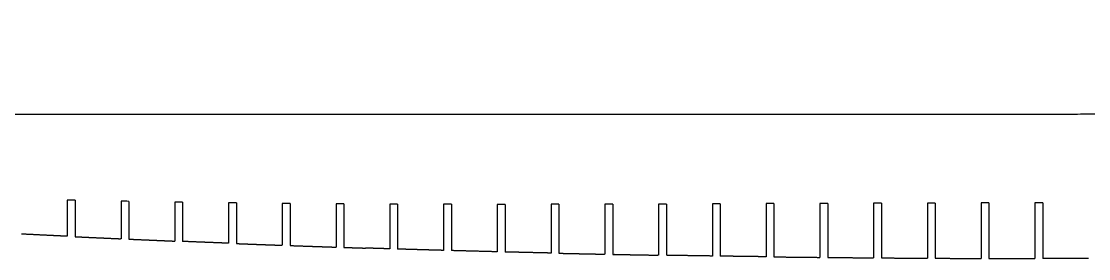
# Model space of a CAD drawing. Header units: metres. Extents: x 0 to 2032, y 0 to 115.
# Drawn here: x 511 to 1027, y 0 to 115 of the extents above; entities that cross this region are included whole.
import ezdxf

# ---------------------------------------------------------------- set-up
doc = ezdxf.new("R2010")
doc.units = ezdxf.units.M

msp = doc.modelspace()

# ---------------------------------------------------------------- linework, layer by layer
for p, q in [((533.1, 28.37), (533.1, 10.83)), ((536.9, 28.28), (536.9, 10.65)), ((559.1, 27.82), (559.1, 9.63)), ((562.9, 27.75), (562.9, 9.46)), ((585.1, 27.37), (585.1, 8.51)), ((588.9, 27.31), (588.9, 8.35)), ((611.1, 27.01), (611.1, 7.46)), ((614.9, 26.97), (614.9, 7.32)), ((637.1, 26.74), (637.1, 6.49)), ((640.9, 26.7), (640.9, 6.35)), ((663.1, 26.54), (663.1, 5.59)), ((666.9, 26.51), (666.9, 5.46)), ((689.1, 26.4), (689.1, 4.76)), ((692.9, 26.39), (692.9, 4.65)), ((715.1, 26.33), (715.1, 4.01)), ((718.9, 26.32), (718.9, 3.91)), ((741.1, 26.3), (741.1, 3.33)), ((744.9, 26.3), (744.9, 3.24)), ((767.1, 26.32), (767.1, 2.72)), ((770.9, 26.32), (770.9, 2.64)), ((793.1, 26.36), (793.1, 2.18)), ((796.9, 26.37), (796.9, 2.1)), ((819.1, 26.44), (819.1, 1.7)), ((822.9, 26.45), (822.9, 1.63)), ((845.1, 26.53), (845.1, 1.28)), ((848.9, 26.55), (848.9, 1.23)), ((871.1, 26.64), (871.1, 0.93)), ((874.9, 26.65), (874.9, 0.89)), ((897.1, 26.74), (897.1, 0.64)), ((900.9, 26.75), (900.9, 0.6)), ((923.1, 26.83), (923.1, 0.41)), ((926.9, 26.85), (926.9, 0.38)), ((949.1, 26.92), (949.1, 0.23)), ((952.9, 26.93), (952.9, 0.21)), ((975.1, 26.97), (975.1, 0.1)), ((978.9, 26.98), (978.9, 0.09)), ((1001.1, 27), (1001.1, 0.03)), ((1004.9, 27), (1004.9, 0.02))]:
    msp.add_line(p, q)
for points, degree, knots in [([(2032, 109.87), (2032, 109.87), (2032, 109.87), (2032, 109.87), (2032, 109.87), (2032, 109.87), (2032, 109.87), (2032, 109.87), (2032, 109.87), (2032, 109.87), (2032, 109.87), (2032, 109.87), (2032, 109.87), (2032, 109.87), (2032, 109.87), (2032, 109.87), (2032, 109.87), (2032, 109.87), (2032, 109.87), (2032, 109.87), (2032, 109.87), (2032, 109.87), (2032, 109.87), (2032, 109.87), (2032, 109.87), (2032, 109.87), (2032, 109.87), (2032, 109.87), (2032, 109.87), (2032, 109.87), (2032, 109.87), (2032, 109.87), (2032, 109.87), (2032, 109.87), (2032, 109.87), (2032, 109.87), (2032, 109.87), (2032, 109.87), (2032, 109.87), (2032, 109.87), (2032, 109.87), (2032, 109.87), (2032, 109.87), (2032, 109.87), (2032, 109.88), (2032, 109.91), (2032, 109.95), (2032, 110.02), (2032, 110.11), (2031.99, 110.2), (2031.99, 110.26), (2031.97, 110.57), (2031.95, 110.86), (2031.91, 111.15), (2031.86, 111.43), (2031.79, 111.71), (2031.71, 111.99), (2031.61, 112.26), (2031.29, 112.93), (2031.04, 113.32), (2030.73, 113.66), (2030.37, 113.96), (2029.98, 114.19), (2029.55, 114.38), (2029.11, 114.52), (2028.29, 114.72), (2027.9, 114.79), (2027.5, 114.84), (2027.11, 114.87), (2026.71, 114.88), (2026.31, 114.89), (2025.91, 114.88), (2024.98, 114.85), (2024.45, 114.81), (2023.91, 114.76), (2023.38, 114.7), (2022.85, 114.64), (2022.32, 114.56), (2021.79, 114.48), (2020.59, 114.29), (2019.92, 114.17), (2019.25, 114.05), (2018.58, 113.92), (2017.91, 113.79), (2017.25, 113.65), (2016.58, 113.51), (2015.1, 113.2), (2014.29, 113.02), (2013.48, 112.84), (2012.67, 112.66), (2011.86, 112.48), (2011.05, 112.3), (2010.24, 112.12), (2008.88, 111.81), (2008.33, 111.69), (2007.77, 111.56), (2007.21, 111.44), (2006.63, 111.31), (2006.05, 111.18), (2005.46, 111.05), (2004.23, 110.78), (2003.61, 110.64), (2002.98, 110.51), (2002.36, 110.37), (2001.73, 110.24), (2001.1, 110.1), (2000.48, 109.97), (1996.77, 109.2), (1993.67, 108.58), (1990.58, 107.98), (1987.48, 107.4), (1984.38, 106.84), (1981.27, 106.3), (1978.16, 105.78), (1970.71, 104.56), (1966.37, 103.87), (1962.02, 103.22), (1957.67, 102.58), (1953.31, 101.97), (1948.95, 101.38), (1944.59, 100.8), (1936.94, 99.82), (1933.64, 99.41), (1930.34, 99), (1927.04, 98.61), (1923.74, 98.22), (1920.44, 97.84), (1917.14, 97.47), (1911.04, 96.79), (1908.24, 96.49), (1905.45, 96.19), (1902.65, 95.9), (1899.85, 95.61), (1897.06, 95.32), (1894.26, 95.04), (1880.44, 93.67), (1869.41, 92.63), (1858.38, 91.66), (1847.34, 90.73), (1836.3, 89.84), (1825.26, 89), (1814.21, 88.19), (1795.65, 86.89), (1788.13, 86.38), (1780.61, 85.89), (1773.09, 85.41), (1765.57, 84.95), (1758.05, 84.5), (1750.53, 84.06), (1736.54, 83.27), (1730.06, 82.92), (1723.59, 82.57), (1717.12, 82.24), (1710.65, 81.91), (1704.18, 81.59), (1697.7, 81.28), (1688.82, 80.87), (1686.42, 80.75), (1684.01, 80.64), (1681.6, 80.53), (1679.2, 80.43), (1676.79, 80.32), (1674.38, 80.21), (1651.35, 79.21), (1630.73, 78.4), (1610.1, 77.65), (1589.47, 76.96), (1568.83, 76.32), (1548.2, 75.72), (1527.56, 75.17), (1495.72, 74.39), (1484.51, 74.13), (1473.3, 73.87), (1462.09, 73.63), (1450.88, 73.4), (1439.67, 73.18), (1428.46, 72.97), (1413.04, 72.7), (1408.83, 72.62), (1404.62, 72.55), (1400.4, 72.48), (1396.18, 72.41), (1391.95, 72.34), (1387.73, 72.28), (1379.69, 72.15), (1375.88, 72.09), (1372.08, 72.04), (1368.27, 71.98), (1364.46, 71.93), (1360.65, 71.87), (1356.84, 71.82), (1325.7, 71.4), (1298.36, 71.09), (1271.02, 70.83), (1243.69, 70.61), (1216.35, 70.44), (1189.01, 70.3), (1161.67, 70.18), (1120.79, 70.05), (1107.24, 70.01), (1093.69, 69.98), (1080.14, 69.95), (1066.6, 69.93), (1053.05, 69.91), (1039.5, 69.89), (1022.99, 69.87), (1020.03, 69.86), (1017.07, 69.86), (1014.1, 69.86), (1011.14, 69.85), (1008.18, 69.85), (1005.21, 69.85), (978.54, 69.82), (954.83, 69.8), (931.13, 69.78), (907.42, 69.77), (883.71, 69.76), (860, 69.75), (836.3, 69.75), (801.16, 69.75), (789.73, 69.74), (778.3, 69.74), (766.87, 69.74), (755.44, 69.74), (744.01, 69.75), (732.58, 69.75), (717.34, 69.75), (713.53, 69.75), (709.72, 69.75), (705.91, 69.75), (702.1, 69.75), (698.29, 69.75), (694.48, 69.75), (686.44, 69.75), (682.2, 69.75), (677.97, 69.75), (673.74, 69.75), (669.51, 69.75), (665.27, 69.75), (661.04, 69.75), (627.14, 69.76), (597.48, 69.76), (567.81, 69.77), (538.14, 69.78), (508.47, 69.8), (478.81, 69.83), (449.14, 69.88), (414.69, 69.95), (409.9, 69.96), (405.11, 69.98), (400.32, 69.99), (395.53, 70), (390.74, 70.01), (385.96, 70.03), (379.01, 70.05), (376.86, 70.05), (374.71, 70.06), (372.58, 70.07), (370.45, 70.07), (368.32, 70.08), (366.21, 70.09), (359.01, 70.11), (356.16, 70.12), (353.8, 70.13), (350.84, 70.14), (346.83, 70.16), (341.98, 70.18), (337.15, 70.2), (319.73, 70.28), (305.65, 70.35), (291.57, 70.42), (277.49, 70.51), (263.41, 70.6), (249.34, 70.71), (235.26, 70.82), (212.62, 71.02), (204.06, 71.1), (195.51, 71.18), (186.95, 71.27), (178.4, 71.36), (169.84, 71.46), (161.28, 71.56), (151.46, 71.68), (150.2, 71.7), (148.95, 71.71), (147.71, 71.73), (146.48, 71.75), (145.25, 71.76), (144.03, 71.78), (140.39, 71.83), (138, 71.86), (135.64, 71.89), (133.31, 71.93), (131, 71.96), (128.73, 71.99), (126.49, 72.03), (117.32, 72.17), (110.37, 72.28), (103.41, 72.4), (96.46, 72.54), (89.51, 72.69), (82.55, 72.86), (75.6, 73.06), (66.13, 73.38), (63.62, 73.47), (61.1, 73.57), (58.58, 73.68), (56.06, 73.79), (53.55, 73.91), (51.03, 74.04), (47.38, 74.25), (46.27, 74.31), (45.18, 74.38), (44.1, 74.45), (43.04, 74.51), (41.99, 74.59), (40.96, 74.66), (38.85, 74.81), (37.77, 74.89), (36.7, 74.98), (35.66, 75.06), (34.63, 75.15), (33.62, 75.24), (32.63, 75.33), (30.61, 75.52), (29.56, 75.63), (28.52, 75.74), (27.47, 75.85), (26.42, 75.96), (25.37, 76.08), (24.32, 76.19), (22.4, 76.4), (21.52, 76.49), (20.64, 76.59), (19.76, 76.68), (18.88, 76.76), (18, 76.84), (17.12, 76.91), (15.55, 77.02), (14.89, 77.06), (14.24, 77.09), (13.6, 77.11), (12.99, 77.13), (12.39, 77.13), (11.81, 77.12), (10.7, 77.08), (10.15, 77.05), (9.6, 77), (9.06, 76.95), (8.51, 76.87), (7.97, 76.77), (7.44, 76.65), (6.44, 76.36), (5.97, 76.2), (5.51, 76.02), (5.06, 75.81), (4.62, 75.56), (4.21, 75.29), (3.82, 74.99), (3.04, 74.28), (2.66, 73.87), (2.31, 73.43), (2.01, 72.96), (1.74, 72.47), (1.5, 71.96), (1.29, 71.44), (0.97, 70.52), (0.85, 70.12), (0.74, 69.71), (0.65, 69.31), (0.56, 68.89), (0.49, 68.48), (0.42, 68.07), (0.3, 67.13), (0.24, 66.61), (0.19, 66.08), (0.16, 65.56), (0.13, 65.03), (0.11, 64.5), (0.1, 63.98), (0.1, 63.45)], 8, [0, 0, 0, 0, 0, 0, 0, 0, 0, 0, 0, 0, 0, 0, 0, 0, 0, 0, 0, 0, 0, 0, 0, 0, 0, 0, 0, 0, 0, 0, 0, 0, 0, 0, 0, 0, 0, 0, 0.000521, 0.000521, 0.000521, 0.000521, 0.000521, 0.000521, 0.000521, 0.000598, 0.000598, 0.000598, 0.000598, 0.000598, 0.000598, 0.000598, 0.00068, 0.00068, 0.00068, 0.00068, 0.00068, 0.00068, 0.00068, 0.001767, 0.001767, 0.001767, 0.001767, 0.001767, 0.001767, 0.001767, 0.003481, 0.003481, 0.003481, 0.003481, 0.003481, 0.003481, 0.003481, 0.004996, 0.004996, 0.004996, 0.004996, 0.004996, 0.004996, 0.004996, 0.00703, 0.00703, 0.00703, 0.00703, 0.00703, 0.00703, 0.00703, 0.009624, 0.009624, 0.009624, 0.009624, 0.009624, 0.009624, 0.009624, 0.012783, 0.012783, 0.012783, 0.012783, 0.012783, 0.012783, 0.012783, 0.0149, 0.0149, 0.0149, 0.0149, 0.0149, 0.0149, 0.0149, 0.017114, 0.017114, 0.017114, 0.017114, 0.017114, 0.017114, 0.017114, 0.028012, 0.028012, 0.028012, 0.028012, 0.028012, 0.028012, 0.028012, 0.043213, 0.043213, 0.043213, 0.043213, 0.043213, 0.043213, 0.043213, 0.054699, 0.054699, 0.054699, 0.054699, 0.054699, 0.054699, 0.054699, 0.06442, 0.06442, 0.06442, 0.06442, 0.06442, 0.06442, 0.06442, 0.102702, 0.102702, 0.102702, 0.102702, 0.102702, 0.102702, 0.102702, 0.128746, 0.128746, 0.128746, 0.128746, 0.128746, 0.128746, 0.128746, 0.151146, 0.151146, 0.151146, 0.151146, 0.151146, 0.151146, 0.151146, 0.159473, 0.159473, 0.159473, 0.159473, 0.159473, 0.159473, 0.159473, 0.230825, 0.230825, 0.230825, 0.230825, 0.230825, 0.230825, 0.230825, 0.269579, 0.269579, 0.269579, 0.269579, 0.269579, 0.269579, 0.269579, 0.284124, 0.284124, 0.284124, 0.284124, 0.284124, 0.284124, 0.284124, 0.297226, 0.297226, 0.297226, 0.297226, 0.297226, 0.297226, 0.297226, 0.391271, 0.391271, 0.391271, 0.391271, 0.391271, 0.391271, 0.391271, 0.437874, 0.437874, 0.437874, 0.437874, 0.437874, 0.437874, 0.437874, 0.448068, 0.448068, 0.448068, 0.448068, 0.448068, 0.448068, 0.448068, 0.529622, 0.529622, 0.529622, 0.529622, 0.529622, 0.529622, 0.529622, 0.568941, 0.568941, 0.568941, 0.568941, 0.568941, 0.568941, 0.568941, 0.582048, 0.582048, 0.582048, 0.582048, 0.582048, 0.582048, 0.582048, 0.596608, 0.596608, 0.596608, 0.596608, 0.596608, 0.596608, 0.596608, 0.698664, 0.698664, 0.698664, 0.698664, 0.698664, 0.698664, 0.698664, 0.715136, 0.715136, 0.715136, 0.715136, 0.715136, 0.715136, 0.715136, 0.722561, 0.722561, 0.722561, 0.722561, 0.722561, 0.722561, 0.722561, 0.740507, 0.740507, 0.740507, 0.740507, 0.740507, 0.740507, 0.740507, 0.816251, 0.816251, 0.816251, 0.816251, 0.816251, 0.816251, 0.816251, 0.862282, 0.862282, 0.862282, 0.862282, 0.862282, 0.862282, 0.862282, 0.86909, 0.86909, 0.86909, 0.86909, 0.86909, 0.86909, 0.86909, 0.882706, 0.882706, 0.882706, 0.882706, 0.882706, 0.882706, 0.882706, 0.925478, 0.925478, 0.925478, 0.925478, 0.925478, 0.925478, 0.925478, 0.940974, 0.940974, 0.940974, 0.940974, 0.940974, 0.940974, 0.940974, 0.947936, 0.947936, 0.947936, 0.947936, 0.947936, 0.947936, 0.947936, 0.955531, 0.955531, 0.955531, 0.955531, 0.955531, 0.955531, 0.955531, 0.963733, 0.963733, 0.963733, 0.963733, 0.963733, 0.963733, 0.963733, 0.970613, 0.970613, 0.970613, 0.970613, 0.970613, 0.970613, 0.970613, 0.975944, 0.975944, 0.975944, 0.975944, 0.975944, 0.975944, 0.975944, 0.981129, 0.981129, 0.981129, 0.981129, 0.981129, 0.981129, 0.981129, 0.985794, 0.985794, 0.985794, 0.985794, 0.985794, 0.985794, 0.985794, 0.991061, 0.991061, 0.991061, 0.991061, 0.991061, 0.991061, 0.991061, 0.99502, 0.99502, 0.99502, 0.99502, 0.99502, 0.99502, 0.99502, 1, 1, 1, 1, 1, 1, 1, 1, 1]), ([(533.1, 10.83), (533.06, 10.83), (533.02, 10.83), (533, 10.84), (532.98, 10.84), (532.89, 10.84), (528.97, 11.03), (525.36, 11.2), (521.74, 11.38), (518.13, 11.55), (514.51, 11.73), (510.9, 11.91)], 6, [0, 0, 0, 0, 0, 0, 0, 0.077603, 0.077603, 0.077603, 0.077603, 0.077603, 1, 1, 1, 1, 1, 1, 1]), ([(536.9, 10.65), (536.94, 10.65), (536.95, 10.65), (536.98, 10.65), (537.03, 10.64), (540.68, 10.47), (544.3, 10.3), (547.91, 10.14), (551.53, 9.97), (555.55, 9.79), (555.95, 9.77), (556.35, 9.76), (556.75, 9.74), (557.34, 9.71), (557.53, 9.7), (557.71, 9.69), (557.9, 9.69), (558.25, 9.67), (558.42, 9.66), (558.59, 9.66), (558.76, 9.65), (558.93, 9.64)], 5, [0, 0, 0, 0, 0, 0, 0.008371, 0.008371, 0.008371, 0.008371, 0.828519, 0.828519, 0.828519, 0.828519, 0.919465, 0.919465, 0.919465, 0.919465, 0.961923, 0.961923, 0.961923, 0.961923, 1, 1, 1, 1, 1, 1]), ([(559.1, 9.63), (559.08, 9.63), (559.06, 9.63), (559.03, 9.64), (559.01, 9.64), (558.99, 9.64), (558.97, 9.64), (558.94, 9.64), (558.94, 9.64), (558.94, 9.64), (558.93, 9.64), (558.93, 9.64), (558.93, 9.64), (558.93, 9.64)], 7, [0, 0, 0, 0, 0, 0, 0, 0, 0.890523, 0.890523, 0.890523, 0.890523, 0.890523, 0.890523, 1, 1, 1, 1, 1, 1, 1, 1]), ([(562.9, 9.46), (562.92, 9.46), (562.94, 9.46), (562.96, 9.46), (562.98, 9.46), (563, 9.46), (563.02, 9.46), (566.19, 9.32), (569.34, 9.18), (572.49, 9.04), (575.64, 8.91), (578.8, 8.78), (581.95, 8.64), (585.1, 8.51)], 7, [0, 0, 0, 0, 0, 0, 0, 0, 0.006134, 0.006134, 0.006134, 0.006134, 0.006134, 0.006134, 1, 1, 1, 1, 1, 1, 1, 1]), ([(611.1, 7.46), (611.08, 7.46), (611.06, 7.47), (611.03, 7.47), (611.01, 7.47), (610.99, 7.47), (610.93, 7.47), (610.9, 7.47), (610.87, 7.47), (610.83, 7.47), (610.8, 7.48), (607.12, 7.62), (603.48, 7.76), (599.83, 7.91), (596.19, 8.05), (592.54, 8.2), (588.9, 8.35)], 6, [0, 0, 0, 0, 0, 0, 0, 0.006033, 0.006033, 0.006033, 0.006033, 0.006033, 0.01502, 0.01502, 0.01502, 0.01502, 0.01502, 1, 1, 1, 1, 1, 1, 1]), ([(614.9, 7.32), (614.96, 7.31), (615.02, 7.31), (615.08, 7.31), (615.15, 7.31), (615.21, 7.3), (615.27, 7.3), (615.33, 7.3), (616.74, 7.25), (618.09, 7.19), (619.44, 7.14), (620.78, 7.09), (622.13, 7.04), (623.48, 6.99), (624.83, 6.94), (626.86, 6.86), (627.54, 6.84), (628.22, 6.81), (628.91, 6.79), (629.59, 6.76), (630.27, 6.74), (630.95, 6.71), (631.97, 6.68), (632.3, 6.66), (632.64, 6.65), (632.97, 6.64), (633.3, 6.63), (633.64, 6.62), (633.97, 6.6), (634.47, 6.59), (634.64, 6.58), (634.8, 6.57), (634.97, 6.57), (635.14, 6.56), (635.31, 6.55), (635.47, 6.55), (635.73, 6.54), (635.87, 6.53), (636.06, 6.53), (636.29, 6.52), (636.53, 6.51), (636.77, 6.5), (636.94, 6.5), (636.96, 6.49)], 8, [0, 0, 0, 0, 0, 0, 0, 0, 0, 0.023005, 0.023005, 0.023005, 0.023005, 0.023005, 0.023005, 0.023005, 0.525985, 0.525985, 0.525985, 0.525985, 0.525985, 0.525985, 0.525985, 0.780914, 0.780914, 0.780914, 0.780914, 0.780914, 0.780914, 0.780914, 0.905341, 0.905341, 0.905341, 0.905341, 0.905341, 0.905341, 0.905341, 0.967566, 0.967566, 0.967566, 0.967566, 0.967566, 0.967566, 0.967566, 1, 1, 1, 1, 1, 1, 1, 1, 1]), ([(637.1, 6.49), (637.08, 6.49), (637.06, 6.49), (637.04, 6.49), (637.02, 6.49), (637, 6.49), (636.98, 6.49), (636.96, 6.49), (636.96, 6.49), (636.96, 6.49), (636.96, 6.49), (636.96, 6.49), (636.96, 6.49), (636.96, 6.49)], 7, [0, 0, 0, 0, 0, 0, 0, 0, 0.950956, 0.950956, 0.950956, 0.950956, 0.950956, 0.950956, 1, 1, 1, 1, 1, 1, 1, 1]), ([(640.9, 6.35), (640.92, 6.35), (640.94, 6.35), (640.97, 6.35), (640.99, 6.35), (641.01, 6.35), (641.03, 6.35), (644.2, 6.24), (647.35, 6.13), (650.5, 6.02), (653.65, 5.91), (656.8, 5.8), (659.95, 5.69), (663.1, 5.59)], 7, [0, 0, 0, 0, 0, 0, 0, 0, 0.007031, 0.007031, 0.007031, 0.007031, 0.007031, 0.007031, 1, 1, 1, 1, 1, 1, 1, 1]), ([(666.9, 5.46), (666.95, 5.46), (667.02, 5.46), (667.13, 5.46), (667.31, 5.45), (667.55, 5.44), (667.8, 5.43), (668.65, 5.41), (669.32, 5.39), (669.99, 5.36), (670.65, 5.34), (671.32, 5.32), (671.98, 5.3), (672.99, 5.27), (673.33, 5.26), (673.68, 5.24), (674.02, 5.23), (674.36, 5.22), (674.7, 5.21), (675.22, 5.2), (675.39, 5.19), (675.56, 5.18), (675.73, 5.18), (675.9, 5.17), (676.07, 5.17), (676.4, 5.16), (676.55, 5.15), (676.71, 5.15), (676.86, 5.14), (677.01, 5.14), (677.16, 5.13), (677.32, 5.13)], 7, [0, 0, 0, 0, 0, 0, 0, 0, 0.121104, 0.121104, 0.121104, 0.121104, 0.121104, 0.121104, 0.560245, 0.560245, 0.560245, 0.560245, 0.560245, 0.560245, 0.7861, 0.7861, 0.7861, 0.7861, 0.7861, 0.7861, 0.899028, 0.899028, 0.899028, 0.899028, 0.899028, 0.899028, 1, 1, 1, 1, 1, 1, 1, 1]), ([(689.1, 4.76), (689.06, 4.76), (689.02, 4.77), (688.99, 4.77), (688.95, 4.77), (688.91, 4.77), (688.87, 4.77), (688.83, 4.77), (687.36, 4.82), (685.93, 4.86), (684.49, 4.9), (683.06, 4.95), (681.62, 4.99), (680.19, 5.04), (678.75, 5.08), (677.32, 5.13)], 8, [0, 0, 0, 0, 0, 0, 0, 0, 0, 0.025846, 0.025846, 0.025846, 0.025846, 0.025846, 0.025846, 0.025846, 1, 1, 1, 1, 1, 1, 1, 1, 1]), ([(715.1, 4.01), (715.07, 4.01), (715.04, 4.01), (715.01, 4.01), (714.97, 4.01), (714.94, 4.02), (714.91, 4.02), (711.74, 4.1), (708.6, 4.19), (705.46, 4.28), (702.32, 4.37), (699.18, 4.46), (696.04, 4.55), (692.9, 4.65)], 7, [0, 0, 0, 0, 0, 0, 0, 0, 0.0099913, 0.0099913, 0.0099913, 0.0099913, 0.0099913, 0.0099913, 0.9999755, 0.9999755, 0.9999755, 0.9999755, 0.9999755, 0.9999755, 0.9999755, 0.9999755]), ([(767.1, 2.72), (767.08, 2.72), (767.02, 2.72), (766.98, 2.72), (766.96, 2.72), (766.96, 2.72), (766.92, 2.72), (763.67, 2.79), (760.54, 2.87), (757.41, 2.94), (754.28, 3.01), (751.16, 3.08), (748.03, 3.16), (744.9, 3.24)], 7, [0, 0, 0, 0, 0, 0, 0, 0, 0.038519, 0.038519, 0.038519, 0.038519, 0.038519, 0.038519, 1, 1, 1, 1, 1, 1, 1, 1]), ([(770.9, 2.64), (770.99, 2.63), (771.07, 2.63), (771.16, 2.63), (771.24, 2.63), (771.33, 2.63), (771.42, 2.62), (771.51, 2.62), (771.52, 2.62), (771.52, 2.62), (771.53, 2.62), (771.54, 2.62), (771.55, 2.62), (774.07, 2.57), (776.58, 2.51), (779.09, 2.46), (781.6, 2.41), (784.11, 2.36), (786.62, 2.3), (789.42, 2.25), (789.71, 2.24), (789.99, 2.24), (790.28, 2.23), (790.56, 2.23), (790.85, 2.22), (791.27, 2.21), (791.4, 2.21), (791.53, 2.21), (791.67, 2.2), (791.8, 2.2), (791.93, 2.2), (792.19, 2.19), (792.32, 2.19), (792.44, 2.19), (792.57, 2.19), (792.7, 2.18), (792.82, 2.18), (792.95, 2.18)], 7, [0, 0, 0, 0, 0, 0, 0, 0, 0.027282, 0.027282, 0.027282, 0.027282, 0.027282, 0.027282, 0.029797, 0.029797, 0.029797, 0.029797, 0.029797, 0.029797, 0.827024, 0.827024, 0.827024, 0.827024, 0.827024, 0.827024, 0.917644, 0.917644, 0.917644, 0.917644, 0.917644, 0.917644, 0.959933, 0.959933, 0.959933, 0.959933, 0.959933, 0.959933, 1, 1, 1, 1, 1, 1, 1, 1]), ([(793.1, 2.18), (793.07, 2.18), (793.04, 2.18), (793.01, 2.18), (792.97, 2.18), (792.96, 2.18), (792.96, 2.18), (792.95, 2.18)], 4, [0, 0, 0, 0, 0, 0.805662, 0.805662, 0.805662, 1, 1, 1, 1, 1]), ([(796.9, 2.1), (797.1, 2.1), (797.31, 2.09), (797.51, 2.09), (797.77, 2.08), (797.82, 2.08), (797.87, 2.08), (802.04, 2), (806.16, 1.93), (810.29, 1.85), (814.99, 1.77), (815.58, 1.76), (816.16, 1.75), (817.01, 1.73), (817.29, 1.73), (817.56, 1.72), (818.04, 1.72), (818.25, 1.71), (818.46, 1.71), (818.67, 1.7)], 4, [0, 0, 0, 0, 0, 0.037485, 0.037485, 0.037485, 0.046663, 0.046663, 0.046663, 0.804329, 0.804329, 0.804329, 0.9114, 0.9114, 0.9114, 0.961366, 0.961366, 0.961366, 1, 1, 1, 1, 1]), ([(819.1, 1.7), (819.07, 1.7), (819.03, 1.7), (819, 1.7), (818.97, 1.7), (818.93, 1.7), (818.9, 1.7), (818.87, 1.7), (818.82, 1.7), (818.81, 1.7), (818.79, 1.7), (818.78, 1.7), (818.76, 1.7), (818.75, 1.7), (818.73, 1.7), (818.71, 1.7), (818.71, 1.7), (818.7, 1.7), (818.69, 1.7), (818.69, 1.7), (818.68, 1.7), (818.68, 1.7), (818.67, 1.7)], 8, [0, 0, 0, 0, 0, 0, 0, 0, 0, 0.619519, 0.619519, 0.619519, 0.619519, 0.619519, 0.619519, 0.619519, 0.88899, 0.88899, 0.88899, 0.88899, 0.88899, 0.88899, 0.88899, 1, 1, 1, 1, 1, 1, 1, 1, 1]), ([(845.1, 1.28), (844.96, 1.29), (844.82, 1.29), (844.69, 1.29), (844.55, 1.29), (840.11, 1.36), (835.81, 1.42), (831.5, 1.49), (827.2, 1.56), (822.9, 1.63)], 5, [0, 0, 0, 0, 0, 0, 0.030976, 0.030976, 0.030976, 0.030976, 1, 1, 1, 1, 1, 1]), ([(871.1, 0.93), (871.08, 0.93), (871.06, 0.93), (871.04, 0.93), (871.02, 0.93), (871, 0.93), (870.98, 0.93), (869.43, 0.95), (867.9, 0.97), (866.37, 0.99), (864.84, 1.01), (863.32, 1.03), (861.79, 1.05), (859.43, 1.08), (858.61, 1.09), (857.79, 1.1), (856.97, 1.12), (856.15, 1.13), (855.33, 1.14), (854.11, 1.15), (853.71, 1.16), (853.31, 1.17), (852.91, 1.17), (852.51, 1.18), (852.11, 1.18), (851.51, 1.19), (851.31, 1.19), (851.11, 1.2), (850.91, 1.2), (850.71, 1.2), (850.51, 1.21), (850.21, 1.21), (850.03, 1.21), (849.79, 1.22), (849.5, 1.22), (849.18, 1.22), (848.93, 1.23), (848.9, 1.23)], 7, [0, 0, 0, 0, 0, 0, 0, 0, 0.006311, 0.006311, 0.006311, 0.006311, 0.006311, 0.006311, 0.504584, 0.504584, 0.504584, 0.504584, 0.504584, 0.504584, 0.772127, 0.772127, 0.772127, 0.772127, 0.772127, 0.772127, 0.902284, 0.902284, 0.902284, 0.902284, 0.902284, 0.902284, 0.967363, 0.967363, 0.967363, 0.967363, 0.967363, 0.967363, 1, 1, 1, 1, 1, 1, 1, 1]), ([(874.9, 0.89), (875.12, 0.88), (875.34, 0.88), (875.57, 0.88), (875.79, 0.87), (880.23, 0.82), (884.45, 0.77), (888.66, 0.73), (892.88, 0.68), (897.1, 0.64)], 5, [0, 0, 0, 0, 0, 0, 0.0500004, 0.0500004, 0.0500004, 0.0500004, 0.9999752, 0.9999752, 0.9999752, 0.9999752, 0.9999752, 0.9999752]), ([(926.9, 0.38), (926.93, 0.38), (926.96, 0.38), (927, 0.38), (931.49, 0.34), (935.94, 0.31), (940.4, 0.28), (945.44, 0.25), (946.02, 0.25), (946.61, 0.24), (947.46, 0.24), (947.73, 0.24), (948, 0.23), (948.48, 0.23), (948.69, 0.23), (948.89, 0.23), (949.1, 0.23)], 4, [0, 0, 0, 0, 0, 0.0058496, 0.0058496, 0.0058496, 0.8088503, 0.8088503, 0.8088503, 0.9138499, 0.9138499, 0.9138499, 0.9628497, 0.9628497, 0.9628497, 0.9999751, 0.9999751, 0.9999751, 0.9999751, 0.9999751]), ([(978.9, 0.09), (979, 0.09), (979.11, 0.09), (979.21, 0.09), (979.31, 0.09), (983.75, 0.07), (988.09, 0.06), (992.43, 0.05), (996.76, 0.04), (1001.1, 0.03)], 5, [0, 0, 0, 0, 0, 0, 0.023125, 0.023125, 0.023125, 0.023125, 1, 1, 1, 1, 1, 1]), ([(1027.1, 0.01), (1027.08, 0.01), (1027.06, 0.01), (1027.04, 0.01), (1027.02, 0.01), (1027, 0.01), (1026.98, 0.01), (1026.92, 0.01), (1026.88, 0.01), (1026.84, 0.01), (1026.8, 0.01), (1026.76, 0.01), (1026.72, 0.01), (1026.64, 0.01), (1026.61, 0.01), (1026.57, 0.01), (1026.54, 0.01), (1026.5, 0.01), (1026.47, 0.01), (1026.41, 0.01), (1026.39, 0.01), (1026.36, 0.01), (1026.34, 0.01), (1026.32, 0.01), (1026.3, 0.01), (1026.25, 0.01), (1026.2, 0.01), (1026.16, 0.01), (1026.13, 0.01), (1026.11, 0.01), (1026.08, 0.01), (1025.97, 0.01), (1025.94, 0.01), (1025.9, 0.01), (1025.87, 0.01), (1025.84, 0.01), (1025.8, 0.01), (1025.74, 0.01), (1025.71, 0.01), (1025.69, 0.01), (1025.66, 0.01), (1025.64, 0.01), (1025.61, 0.01), (1025.48, 0.01), (1025.46, 0.01), (1025.44, 0.01), (1025.42, 0.01), (1025.37, 0.01), (1025.32, 0.01), (1025.26, 0.01), (1025.23, 0.01), (1025.19, 0.01), (1025.16, 0.01), (1025.12, 0.01), (1025.09, 0.01), (1025.03, 0.01), (1025.01, 0.01), (1024.99, 0.01), (1024.97, 0.01), (1024.94, 0.01), (1024.92, 0.01), (1024.86, 0.01), (1024.82, 0.01), (1024.79, 0.01), (1024.75, 0.01), (1024.71, 0.01), (1024.67, 0.01), (1024.6, 0.01), (1024.56, 0.01), (1024.53, 0.01), (1024.49, 0.01), (1024.46, 0.01), (1024.42, 0.01), (1024.37, 0.01), (1024.34, 0.01), (1024.32, 0.01), (1024.3, 0.01), (1024.28, 0.01), (1024.26, 0.01), (1024.19, 0.01), (1024.15, 0.01), (1024.11, 0.01), (1024.07, 0.01), (1024.03, 0.01), (1023.99, 0.01), (1023.91, 0.01), (1023.88, 0.01), (1023.84, 0.01), (1023.81, 0.01), (1023.77, 0.01), (1023.74, 0.01), (1023.68, 0.01), (1023.66, 0.01), (1023.63, 0.01), (1023.61, 0.01), (1023.59, 0.01), (1023.57, 0.01), (1023.5, 0.01), (1023.46, 0.01), (1023.42, 0.01), (1023.38, 0.01), (1023.34, 0.01), (1023.3, 0.01), (1023.22, 0.01), (1023.19, 0.01), (1023.15, 0.01), (1023.12, 0.01), (1023.08, 0.01), (1023.05, 0.01), (1022.99, 0.01), (1022.96, 0.01), (1022.94, 0.01), (1022.91, 0.01), (1022.89, 0.01), (1022.86, 0.01), (1022.8, 0.01), (1022.76, 0.01), (1022.73, 0.01), (1022.7, 0.01), (1022.66, 0.01), (1022.62, 0.01), (1022.5, 0.01), (1022.46, 0.01), (1022.41, 0.01), (1022.37, 0.01), (1022.32, 0.01), (1022.28, 0.01), (1022.21, 0.01), (1022.19, 0.01), (1022.17, 0.01), (1022.15, 0.01), (1022.12, 0.01), (1022.1, 0.01), (1022.05, 0.01), (1022.02, 0.01), (1021.98, 0.01), (1021.95, 0.01), (1021.92, 0.01), (1021.89, 0.01), (1021.78, 0.01), (1021.74, 0.01), (1021.7, 0.01), (1021.66, 0.01), (1021.62, 0.01), (1021.57, 0.01), (1021.52, 0.01), (1021.5, 0.01), (1021.48, 0.01), (1021.46, 0.01), (1021.44, 0.01), (1021.41, 0.01), (1021.34, 0.01), (1021.29, 0.01), (1021.25, 0.01), (1021.22, 0.01), (1021.19, 0.01), (1021.16, 0.01), (1021.09, 0.01), (1021.06, 0.01), (1021.02, 0.01), (1020.99, 0.01), (1020.95, 0.01), (1020.92, 0.01), (1020.86, 0.01), (1020.84, 0.01), (1020.81, 0.01), (1020.79, 0.01), (1020.77, 0.01), (1020.75, 0.01), (1020.69, 0.01), (1020.66, 0.01), (1020.62, 0.01), (1020.59, 0.01), (1020.55, 0.01), (1020.52, 0.01), (1020.45, 0.01), (1020.41, 0.01), (1020.38, 0.01), (1020.34, 0.01), (1020.31, 0.01), (1020.27, 0.01), (1020.21, 0.01), (1020.19, 0.01), (1020.17, 0.01), (1020.15, 0.01), (1020.13, 0.01), (1020.1, 0.01), (1020.05, 0.01), (1020.01, 0.01), (1019.98, 0.01), (1019.94, 0.01), (1019.91, 0.01), (1019.87, 0.01), (1019.8, 0.01), (1019.76, 0.01), (1019.72, 0.01), (1019.69, 0.01), (1019.65, 0.01), (1019.61, 0.01), (1019.55, 0.01), (1019.52, 0.01), (1019.5, 0.01), (1019.47, 0.01), (1019.44, 0.01), (1019.42, 0.01), (1019.36, 0.01), (1019.32, 0.01), (1019.29, 0.01), (1019.25, 0.01), (1019.22, 0.01), (1019.18, 0.01), (1019.12, 0.01), (1019.08, 0.01), (1019.04, 0.01), (1018.99, 0.01), (1018.94, 0.01), (1018.88, 0.01), (1018.81, 0.01), (1018.78, 0.01), (1018.75, 0.01), (1018.72, 0.01), (1018.7, 0.01), (1018.67, 0.01), (1018.6, 0.01), (1018.57, 0.01), (1018.53, 0.01), (1018.5, 0.01), (1018.46, 0.01), (1018.43, 0.01), (1018.35, 0.01), (1018.33, 0.01), (1018.3, 0.01), (1018.26, 0.01), (1018.21, 0.01), (1018.16, 0.01), (1018.11, 0.01), (1018.08, 0.01), (1018.06, 0.01), (1018.04, 0.01), (1018.02, 0.01), (1017.99, 0.01), (1017.94, 0.01), (1017.9, 0.01), (1017.87, 0.01), (1017.83, 0.01), (1017.8, 0.01), (1017.76, 0.01), (1017.69, 0.01), (1017.65, 0.01), (1017.61, 0.01), (1017.58, 0.01), (1017.54, 0.01), (1017.5, 0.01), (1017.44, 0.01), (1017.41, 0.01), (1017.39, 0.01), (1017.36, 0.01), (1017.34, 0.01), (1017.31, 0.01), (1017.26, 0.01), (1017.21, 0.01), (1017.15, 0.01), (1017.11, 0.01), (1017.08, 0.01), (1017.06, 0.01), (1016.98, 0.01), (1016.95, 0.01), (1016.91, 0.01), (1016.88, 0.01), (1016.84, 0.01), (1016.81, 0.01), (1016.75, 0.01), (1016.74, 0.01), (1016.72, 0.01), (1016.7, 0.01), (1016.68, 0.01), (1016.66, 0.01), (1016.61, 0.01), (1016.58, 0.01), (1016.55, 0.01), (1016.51, 0.01), (1016.48, 0.01), (1016.45, 0.01), (1016.38, 0.01), (1016.35, 0.01), (1016.31, 0.01), (1016.28, 0.01), (1016.24, 0.01), (1016.21, 0.01), (1016.14, 0.01), (1016.08, 0.01), (1016.04, 0.01), (1016.03, 0.01), (1016.01, 0.01), (1015.97, 0.01), (1015.03, 0.01), (1014.24, 0.01), (1013.45, 0.01), (1012.66, 0.01), (1011.87, 0.02), (1011.08, 0.02), (1009.89, 0.02), (1009.49, 0.02), (1009.09, 0.02), (1008.69, 0.02), (1008.29, 0.02), (1007.89, 0.02), (1007.29, 0.02), (1007.09, 0.02), (1006.89, 0.02), (1006.69, 0.02), (1006.49, 0.02), (1006.29, 0.02), (1005.92, 0.02), (1005.75, 0.02), (1005.58, 0.02), (1005.41, 0.02), (1005.24, 0.02), (1005.07, 0.02), (1004.9, 0.02)], 7, [0, 0, 0, 0, 0, 0, 0, 0, 0.003016, 0.003016, 0.003016, 0.003016, 0.003016, 0.003016, 0.009424, 0.009424, 0.009424, 0.009424, 0.009424, 0.009424, 0.014847, 0.014847, 0.014847, 0.014847, 0.014847, 0.014847, 0.018297, 0.018297, 0.018297, 0.018297, 0.018297, 0.018297, 0.022683, 0.022683, 0.022683, 0.022683, 0.022683, 0.022683, 0.024883, 0.024883, 0.024883, 0.024883, 0.024883, 0.024883, 0.026484, 0.026484, 0.026484, 0.026484, 0.026484, 0.026484, 0.03309, 0.03309, 0.03309, 0.03309, 0.03309, 0.03309, 0.04379, 0.04379, 0.04379, 0.04379, 0.04379, 0.04379, 0.050599, 0.050599, 0.050599, 0.050599, 0.050599, 0.050599, 0.062271, 0.062271, 0.062271, 0.062271, 0.062271, 0.062271, 0.072971, 0.072971, 0.072971, 0.072971, 0.072971, 0.072971, 0.07978, 0.07978, 0.07978, 0.07978, 0.07978, 0.07978, 0.092426, 0.092426, 0.092426, 0.092426, 0.092426, 0.092426, 0.103126, 0.103126, 0.103126, 0.103126, 0.103126, 0.103126, 0.109935, 0.109935, 0.109935, 0.109935, 0.109935, 0.109935, 0.12258, 0.12258, 0.12258, 0.12258, 0.12258, 0.12258, 0.13328, 0.13328, 0.13328, 0.13328, 0.13328, 0.13328, 0.141062, 0.141062, 0.141062, 0.141062, 0.141062, 0.141062, 0.152202, 0.152202, 0.152202, 0.152202, 0.152202, 0.152202, 0.159334, 0.159334, 0.159334, 0.159334, 0.159334, 0.159334, 0.162901, 0.162901, 0.162901, 0.162901, 0.162901, 0.162901, 0.167995, 0.167995, 0.167995, 0.167995, 0.167995, 0.167995, 0.18089, 0.18089, 0.18089, 0.18089, 0.18089, 0.18089, 0.193253, 0.193253, 0.193253, 0.193253, 0.193253, 0.193253, 0.222922, 0.222922, 0.222922, 0.222922, 0.222922, 0.222922, 0.255772, 0.255772, 0.255772, 0.255772, 0.255772, 0.255772, 0.276677, 0.276677, 0.276677, 0.276677, 0.276677, 0.276677, 0.309528, 0.309528, 0.309528, 0.309528, 0.309528, 0.309528, 0.342378, 0.342378, 0.342378, 0.342378, 0.342378, 0.342378, 0.363283, 0.363283, 0.363283, 0.363283, 0.363283, 0.363283, 0.396134, 0.396134, 0.396134, 0.396134, 0.396134, 0.396134, 0.431971, 0.431971, 0.431971, 0.431971, 0.431971, 0.431971, 0.455862, 0.455862, 0.455862, 0.455862, 0.455862, 0.455862, 0.488713, 0.488713, 0.488713, 0.488713, 0.488713, 0.488713, 0.519182, 0.519182, 0.519182, 0.519182, 0.519182, 0.519182, 0.539309, 0.539309, 0.539309, 0.539309, 0.539309, 0.539309, 0.563909, 0.563909, 0.563909, 0.563909, 0.563909, 0.563909, 0.594281, 0.594281, 0.594281, 0.594281, 0.594281, 0.594281, 0.613743, 0.613743, 0.613743, 0.613743, 0.613743, 0.613743, 0.644325, 0.644325, 0.644325, 0.644325, 0.644325, 0.644325, 0.677687, 0.677687, 0.677687, 0.677687, 0.677687, 0.677687, 0.699929, 0.699929, 0.699929, 0.699929, 0.699929, 0.699929, 0.720918, 0.720918, 0.720918, 0.720918, 0.720918, 0.720918, 0.738028, 0.738028, 0.738028, 0.738028, 0.738028, 0.738028, 0.747361, 0.747361, 0.747361, 0.747361, 0.747361, 0.747361, 0.762916, 0.762916, 0.762916, 0.762916, 0.762916, 0.762916, 0.780026, 0.780026, 0.780026, 0.780026, 0.780026, 0.780026, 0.799095, 0.799095, 0.799095, 0.799095, 0.799095, 0.799095, 0.900809, 0.900809, 0.900809, 0.900809, 0.900809, 0.900809, 0.952279, 0.952279, 0.952279, 0.952279, 0.952279, 0.952279, 0.978013, 0.978013, 0.978013, 0.978013, 0.978013, 0.978013, 1, 1, 1, 1, 1, 1, 1, 1])]:
    msp.add_open_spline(points, degree=degree, knots=knots)
for points, degree in [([(536.9, 28.28), (535.63, 28.31), (534.37, 28.34), (533.1, 28.37)], 3), ([(562.9, 27.75), (561.63, 27.77), (560.37, 27.8), (559.1, 27.82)], 3), ([(588.9, 27.31), (587.63, 27.33), (586.37, 27.35), (585.1, 27.37)], 3), ([(614.9, 26.97), (613.63, 26.98), (612.37, 27), (611.1, 27.01)], 3), ([(640.9, 26.7), (639.63, 26.71), (638.37, 26.73), (637.1, 26.74)], 3), ([(666.9, 26.51), (665.63, 26.52), (664.37, 26.53), (663.1, 26.54)], 3), ([(692.9, 26.39), (691.63, 26.39), (690.37, 26.4), (689.1, 26.4)], 3), ([(718.9, 26.32), (717.63, 26.32), (716.37, 26.32), (715.1, 26.33)], 3), ([(744.9, 26.3), (743.63, 26.3), (742.37, 26.3), (741.1, 26.3)], 3), ([(770.9, 26.32), (769.63, 26.32), (768.37, 26.32), (767.1, 26.32)], 3), ([(796.9, 26.37), (795.63, 26.37), (794.37, 26.37), (793.1, 26.36)], 3), ([(822.9, 26.45), (821.63, 26.45), (820.37, 26.44), (819.1, 26.44)], 3), ([(848.9, 26.55), (847.63, 26.54), (846.37, 26.54), (845.1, 26.53)], 3), ([(874.9, 26.65), (873.63, 26.65), (872.37, 26.64), (871.1, 26.64)], 3), ([(900.9, 26.75), (899.63, 26.75), (898.37, 26.74), (897.1, 26.74)], 3), ([(926.9, 26.85), (925.63, 26.84), (924.37, 26.84), (923.1, 26.83)], 3), ([(952.9, 26.93), (951.63, 26.92), (950.37, 26.92), (949.1, 26.92)], 3), ([(978.9, 26.98), (977.63, 26.98), (976.37, 26.98), (975.1, 26.97)], 3), ([(1004.9, 27), (1003.63, 27), (1002.37, 27), (1001.1, 27)], 3), ([(741.1, 3.33), (735.55, 3.47), (730, 3.61), (724.45, 3.76), (718.9, 3.91)], 4), ([(900.9, 0.6), (906.45, 0.55), (912, 0.5), (917.55, 0.45), (923.1, 0.41)], 4), ([(952.9, 0.21), (958.45, 0.18), (964, 0.15), (969.55, 0.12), (975.1, 0.1)], 4)]:
    msp.add_open_spline(points, degree=degree)

doc.saveas('drawing.dxf')
